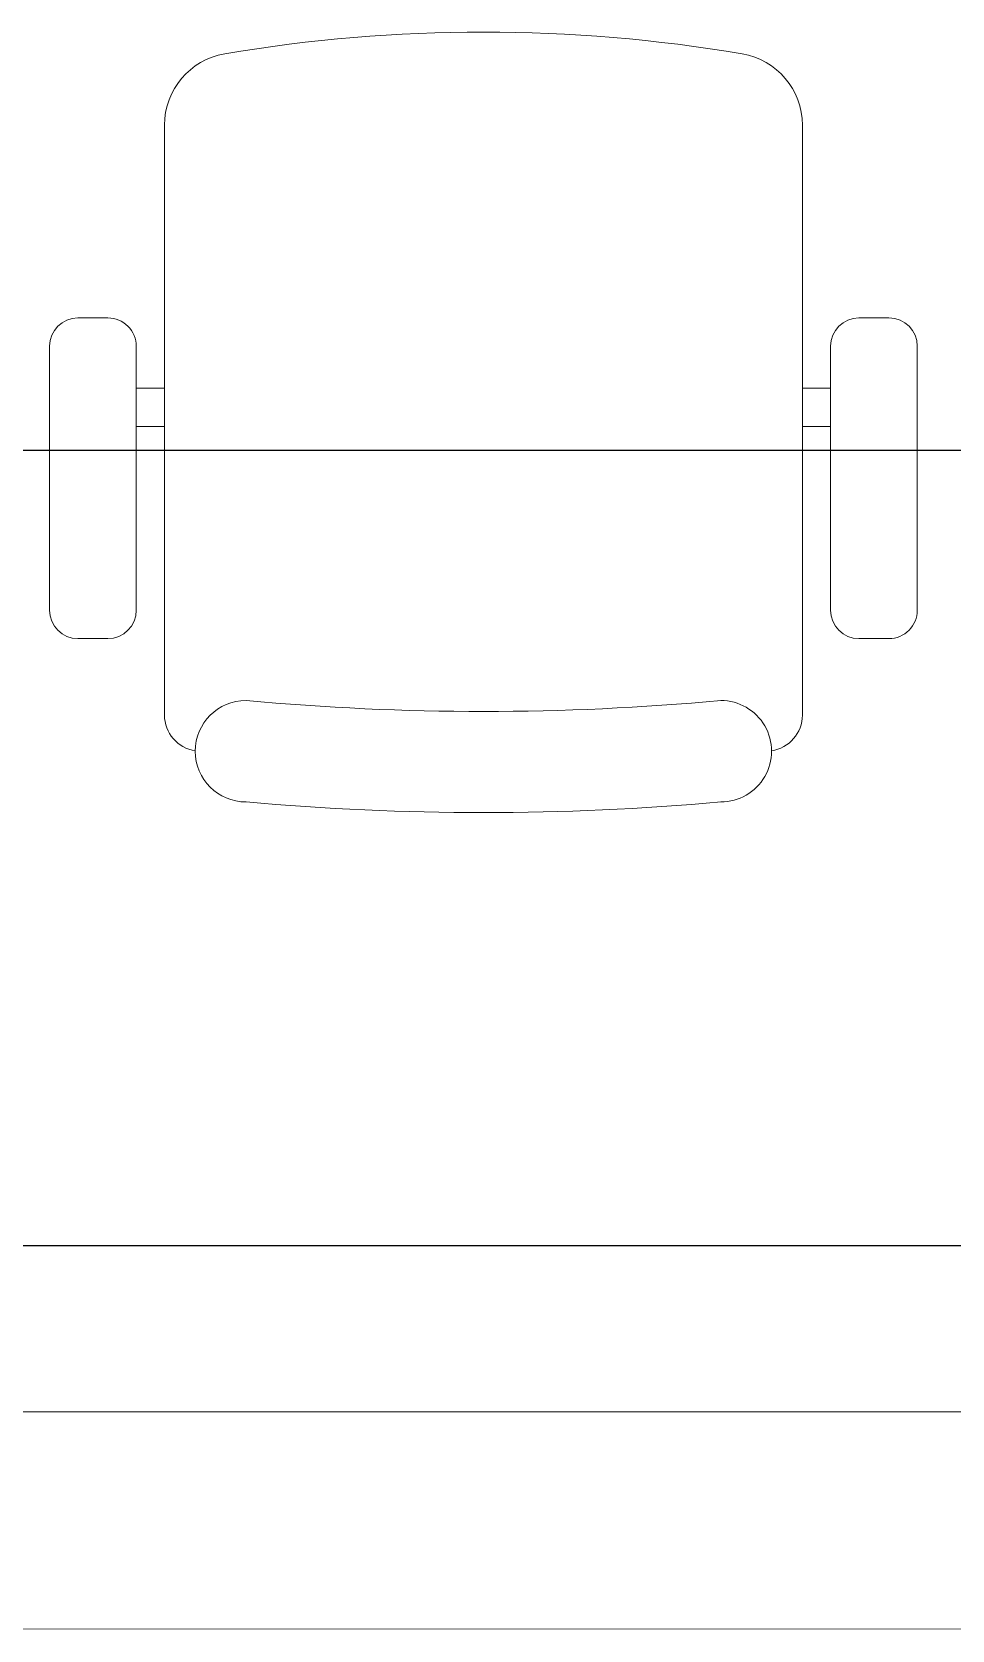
# Model space of a CAD drawing. Header units: metres. Extents: x -18745 to 220762, y -1579758 to -1356048.
# Drawn here: x 108657 to 109293, y -1426704 to -1425598 of the extents above; entities that cross this region are included whole.
import ezdxf

# ---------------------------------------------------------------- set-up
doc = ezdxf.new("R2010")
doc.units = ezdxf.units.M
doc.layers.get('0').update_dxf_attribs({"lineweight": 0})
doc.layers.add('A-100 - Copy$0$axes', color=8, linetype='Continuous')
for name, color, linetype, lineweight in [('A-100 - Copy$0$Medical Equipment and Furniture', 8, 'Continuous', 0), ('A-100 - Copy$0$NEW', 8, 'Continuous', 5), ('A-100 - Copy$0$Walls', 8, 'Continuous', 0)]:
    doc.layers.add(name, color=color, linetype=linetype, lineweight=lineweight)

# ---------------------------------------------------------------- blocks, each defined once
blk = doc.blocks.new('*X66')
for p, q in [((5, 3), (5, 3)), ((5, 3), (5, 3)), ((5, 3), (5, 3)), ((5, 3), (5, 3)), ((5, 3), (5, 3)), ((5, 3), (5, 3)), ((5, 3), (5, 3)), ((5, 3), (5, 3)), ((5, 3), (5, 3)), ((5, 3), (5, 3)), ((5, 3), (5, 3)), ((5, 3), (5, 3)), ((5, 3), (5, 3)), ((5, 3), (5, 3)), ((5, 3), (5, 3)), ((5, 3), (5, 3)), ((5, 3), (5, 3)), ((5, 3), (5, 3)), ((5, 3), (5, 3)), ((5, 3), (5, 3)), ((5, 3), (5, 3)), ((5, 3), (5, 3)), ((5, 3), (5, 3)), ((5, 3), (5, 3)), ((5, 3), (5, 3)), ((5, 3), (5, 3)), ((5, 3), (5, 3)), ((5, 3), (5, 3)), ((5, 3), (5, 3)), ((5, 3), (5, 3)), ((5, 3), (5, 3)), ((5, 3), (5, 3)), ((5, 3), (5, 3)), ((5, 3), (5, 3)), ((5, 3), (5, 3)), ((5, 3), (5, 3)), ((5, 3), (5, 3)), ((5, 3), (5, 3)), ((5, 3), (5, 3)), ((5, 3), (5, 3)), ((5, 3), (5, 3)), ((5, 3), (5, 3)), ((5, 3), (5, 3)), ((5, 3), (5, 3)), ((5, 3), (5, 3)), ((5, 3), (5, 3)), ((5, 3), (5, 3)), ((5, 3), (5, 3)), ((5, 3), (5, 3)), ((5, 3), (5, 3)), ((5, 3), (5, 3)), ((5, 3), (5, 3)), ((5, 3), (5, 3)), ((5, 3), (5, 3)), ((5, 3), (5, 3)), ((5, 3), (5, 3)), ((5, 3), (5, 3)), ((5, 3), (5, 3)), ((5, 3), (5, 3)), ((5, 3), (5, 3)), ((5, 3), (5, 3)), ((5, 3), (5, 3)), ((5, 3), (5, 3)), ((5, 3), (5, 3)), ((5, 3), (5, 3)), ((5, 3), (5, 3)), ((6, 3), (5, 3)), ((5, 3), (5, 3)), ((6, 3), (5, 3)), ((5, 3), (5, 3)), ((6, 3), (5, 3)), ((5, 3), (5, 3)), ((6, 3), (5, 3)), ((5, 3), (5, 3)), ((5, 3), (5, 3)), ((5, 3), (5, 3)), ((5, 3), (5, 3)), ((5, 3), (5, 3)), ((5, 3), (5, 3)), ((5, 3), (5, 3)), ((5, 3), (5, 3)), ((5, 3), (5, 3)), ((5, 3), (5, 3)), ((5, 3), (5, 3)), ((5, 3), (5, 3)), ((5, 3), (5, 3)), ((5, 3), (5, 3)), ((5, 3), (5, 3)), ((5, 3), (5, 3)), ((5, 3), (5, 3)), ((5, 3), (5, 3)), ((5, 3), (5, 3)), ((5, 3), (5, 3)), ((5, 3), (5, 3)), ((5, 3), (5, 3)), ((5, 3), (5, 3)), ((6, 3), (6, 3)), ((6, 3), (6, 3)), ((6, 3), (6, 3)), ((6, 3), (6, 3)), ((6, 3), (6, 3)), ((6, 3), (6, 3)), ((6, 3), (6, 3)), ((6, 3), (6, 3)), ((6, 3), (6, 3)), ((6, 3), (6, 3)), ((6, 3), (6, 3)), ((6, 3), (6, 3)), ((6, 3), (6, 3)), ((6, 3), (6, 3)), ((6, 3), (6, 3)), ((6, 3), (6, 3)), ((6, 3), (6, 3)), ((6, 3), (6, 3)), ((6, 3), (6, 3)), ((6, 3), (6, 3)), ((6, 3), (6, 3)), ((6, 3), (6, 3)), ((6, 3), (6, 3)), ((6, 3), (6, 3)), ((6, 3), (6, 3)), ((6, 3), (6, 3)), ((6, 3), (6, 3)), ((6, 3), (6, 3)), ((6, 3), (6, 3)), ((6, 3), (6, 3)), ((6, 3), (6, 3)), ((6, 3), (6, 3)), ((6, 3), (6, 3)), ((6, 3), (6, 3)), ((6, 3), (6, 3)), ((6, 3), (6, 3)), ((6, 3), (6, 3)), ((6, 3), (6, 3)), ((6, 3), (6, 3)), ((6, 3), (6, 3)), ((6, 3), (6, 3)), ((6, 3), (6, 3)), ((6, 3), (6, 3)), ((6, 3), (6, 3)), ((6, 3), (6, 3)), ((6, 3), (6, 3)), ((6, 3), (6, 3)), ((6, 3), (6, 3)), ((6, 3), (6, 3)), ((6, 3), (6, 3)), ((6, 3), (6, 3)), ((6, 3), (6, 3)), ((6, 3), (6, 3)), ((6, 3), (6, 3)), ((6, 3), (6, 3)), ((6, 3), (6, 3)), ((6, 3), (6, 3)), ((6, 3), (6, 3)), ((6, 3), (6, 3)), ((6, 3), (6, 3)), ((6, 3), (6, 3)), ((6, 3), (6, 3)), ((6, 3), (6, 3)), ((6, 3), (6, 3)), ((6, 3), (6, 3)), ((6, 3), (6, 3)), ((6, 3), (6, 3)), ((6, 3), (6, 3)), ((6, 3), (6, 3)), ((6, 3), (6, 3)), ((6, 3), (6, 3)), ((6, 3), (6, 3)), ((6, 3), (6, 3)), ((6, 3), (6, 3)), ((6, 3), (6, 3)), ((6, 3), (6, 3)), ((6, 3), (6, 3)), ((6, 3), (6, 3)), ((6, 3), (6, 3)), ((6, 3), (6, 3)), ((6, 3), (6, 3)), ((6, 3), (6, 3)), ((6, 3), (6, 3)), ((6, 3), (6, 3)), ((6, 3), (6, 3)), ((6, 3), (6, 3)), ((6, 3), (6, 3)), ((6, 3), (6, 3)), ((6, 3), (6, 3)), ((6, 3), (6, 3)), ((6, 3), (6, 3)), ((6, 3), (6, 3)), ((6, 3), (6, 3)), ((6, 3), (6, 3)), ((6, 3), (6, 3)), ((6, 3), (6, 3)), ((6, 3), (6, 3)), ((6, 3), (6, 3)), ((6, 3), (6, 3)), ((6, 3), (6, 3)), ((6, 3), (6, 3)), ((6, 3), (6, 3)), ((6, 3), (6, 3)), ((6, 3), (6, 3)), ((6, 3), (6, 3)), ((6, 3), (6, 3)), ((6, 3), (6, 3)), ((6, 3), (6, 3)), ((6, 3), (6, 3)), ((6, 3), (6, 3)), ((6, 3), (6, 3)), ((6, 3), (6, 3)), ((6, 3), (6, 3)), ((6, 3), (6, 3)), ((6, 3), (6, 3)), ((6, 3), (6, 3)), ((6, 3), (6, 3)), ((6, 3), (6, 3)), ((6, 3), (6, 3)), ((6, 3), (6, 3)), ((6, 3), (6, 3)), ((6, 3), (6, 3)), ((6, 3), (6, 3)), ((6, 3), (6, 3)), ((6, 3), (6, 3)), ((6, 3), (6, 3)), ((6, 3), (6, 3)), ((6, 3), (6, 3)), ((6, 3), (6, 3)), ((6, 3), (6, 3)), ((6, 3), (6, 3)), ((6, 3), (6, 3)), ((6, 3), (6, 3)), ((6, 3), (6, 3)), ((6, 3), (6, 3)), ((6, 3), (6, 3)), ((6, 3), (6, 3)), ((6, 3), (6, 3)), ((6, 3), (6, 3)), ((6, 3), (6, 3)), ((6, 3), (6, 3)), ((6, 3), (6, 3)), ((6, 3), (6, 3)), ((6, 3), (6, 3)), ((6, 3), (6, 3)), ((6, 3), (6, 3)), ((6, 3), (6, 3)), ((6, 3), (6, 3)), ((6, 3), (6, 3)), ((6, 3), (6, 3)), ((6, 3), (6, 3)), ((6, 3), (6, 3)), ((6, 3), (6, 3)), ((6, 3), (6, 3)), ((6, 3), (6, 3)), ((6, 3), (6, 3)), ((6, 3), (6, 3)), ((6, 3), (6, 3)), ((6, 3), (6, 3)), ((6, 3), (6, 3)), ((6, 3), (6, 3)), ((6, 3), (6, 3)), ((6, 3), (6, 3)), ((6, 3), (6, 3)), ((6, 3), (6, 3)), ((6, 3), (6, 3)), ((6, 3), (6, 3)), ((6, 3), (6, 3)), ((6, 3), (6, 3)), ((6, 3), (6, 3)), ((6, 3), (6, 3)), ((6, 3), (6, 3)), ((6, 3), (6, 3)), ((6, 3), (6, 3)), ((6, 3), (6, 3)), ((6, 3), (6, 3)), ((6, 3), (6, 3)), ((6, 3), (6, 3)), ((6, 3), (6, 3)), ((6, 3), (6, 3)), ((6, 3), (6, 3)), ((6, 3), (6, 3)), ((6, 3), (6, 3)), ((6, 3), (6, 3)), ((6, 3), (6, 3)), ((6, 3), (6, 3)), ((6, 3), (6, 3)), ((6, 3), (6, 3)), ((6, 3), (6, 3)), ((6, 3), (6, 3)), ((6, 3), (6, 3)), ((6, 3), (6, 3)), ((6, 3), (6, 3)), ((6, 3), (6, 3)), ((6, 3), (6, 3)), ((6, 3), (6, 3)), ((6, 3), (6, 3)), ((6, 3), (6, 3)), ((6, 3), (6, 3)), ((6, 3), (6, 3)), ((6, 3), (6, 3)), ((6, 3), (6, 3)), ((6, 3), (6, 3)), ((6, 3), (6, 3)), ((6, 3), (5, 3)), ((6, 3), (5, 3)), ((6, 3), (5, 3)), ((6, 3), (5, 3)), ((6, 3), (5, 3)), ((6, 3), (6, 3)), ((6, 3), (6, 3)), ((6, 3), (6, 3)), ((6, 3), (6, 3)), ((6, 3), (6, 3)), ((6, 3), (6, 3)), ((6, 3), (6, 3)), ((6, 3), (6, 3)), ((6, 3), (6, 3)), ((6, 3), (6, 3)), ((6, 3), (6, 3)), ((6, 3), (6, 3)), ((6, 3), (6, 3)), ((6, 3), (6, 3)), ((6, 3), (6, 3)), ((6, 3), (6, 3)), ((6, 3), (6, 3)), ((6, 3), (6, 3)), ((6, 3), (6, 3)), ((6, 3), (6, 3)), ((6, 3), (6, 3)), ((6, 3), (6, 3)), ((6, 3), (6, 3)), ((6, 3), (6, 3)), ((6, 3), (6, 3)), ((6, 3), (6, 3)), ((6, 3), (6, 3)), ((6, 3), (6, 3)), ((6, 3), (6, 3)), ((6, 3), (6, 3)), ((6, 3), (6, 3)), ((6, 3), (6, 3)), ((6, 3), (6, 3)), ((6, 3), (6, 3)), ((6, 3), (6, 3)), ((6, 3), (6, 3)), ((6, 3), (6, 3)), ((6, 3), (6, 3)), ((6, 3), (6, 3)), ((6, 3), (6, 3)), ((6, 3), (6, 3)), ((6, 3), (6, 3)), ((6, 3), (6, 3)), ((6, 3), (6, 3)), ((6, 3), (6, 3)), ((6, 3), (6, 3)), ((6, 3), (6, 3)), ((6, 3), (6, 3)), ((6, 3), (6, 3)), ((6, 3), (6, 3)), ((6, 3), (6, 3)), ((6, 3), (6, 3)), ((6, 3), (6, 3)), ((6, 3), (6, 3)), ((6, 3), (6, 3)), ((6, 3), (6, 3)), ((6, 3), (6, 3)), ((6, 3), (6, 3)), ((6, 3), (6, 3)), ((6, 3), (6, 3)), ((6, 3), (6, 3)), ((6, 3), (6, 3)), ((6, 3), (6, 3)), ((6, 3), (6, 3)), ((6, 3), (6, 3)), ((6, 3), (6, 3)), ((6, 3), (6, 3)), ((6, 3), (6, 3)), ((6, 3), (6, 3)), ((6, 3), (6, 3)), ((6, 3), (6, 3)), ((6, 3), (6, 3)), ((6, 3), (6, 3)), ((6, 3), (6, 3)), ((6, 3), (6, 3)), ((6, 3), (6, 3)), ((6, 3), (6, 3)), ((6, 3), (6, 3)), ((6, 3), (6, 3)), ((6, 3), (6, 3)), ((6, 3), (6, 3)), ((6, 3), (6, 3)), ((6, 3), (6, 3)), ((6, 3), (6, 3)), ((6, 3), (6, 3)), ((6, 3), (6, 3)), ((6, 3), (6, 3)), ((6, 3), (6, 3)), ((6, 3), (6, 3)), ((6, 3), (6, 3)), ((6, 3), (6, 3)), ((6, 3), (6, 3)), ((6, 3), (6, 3)), ((6, 3), (6, 3)), ((6, 3), (6, 3)), ((6, 3), (6, 3)), ((6, 3), (6, 3)), ((6, 3), (6, 3)), ((6, 3), (6, 3)), ((6, 3), (6, 3)), ((6, 3), (6, 3)), ((6, 3), (6, 3)), ((6, 3), (6, 3)), ((6, 3), (6, 3)), ((6, 3), (6, 3)), ((6, 3), (6, 3)), ((6, 3), (6, 3)), ((6, 3), (6, 3)), ((6, 3), (6, 3)), ((6, 3), (6, 3)), ((6, 3), (6, 3)), ((6, 3), (6, 3)), ((6, 3), (6, 3)), ((6, 3), (6, 3)), ((6, 3), (6, 3)), ((6, 3), (6, 3)), ((6, 3), (6, 3)), ((6, 3), (6, 3)), ((6, 3), (6, 3)), ((6, 3), (6, 3)), ((6, 3), (6, 3)), ((6, 3), (6, 3)), ((6, 3), (6, 3)), ((6, 3), (6, 3)), ((6, 3), (6, 3)), ((6, 3), (6, 3)), ((6, 3), (6, 3)), ((6, 3), (6, 3)), ((6, 3), (6, 3)), ((6, 3), (6, 3)), ((6, 3), (6, 3)), ((6, 3), (6, 3)), ((6, 3), (6, 3)), ((6, 3), (6, 3)), ((6, 3), (6, 3)), ((6, 3), (6, 3)), ((6, 3), (6, 3)), ((6, 3), (6, 3)), ((6, 3), (6, 3)), ((6, 3), (6, 3)), ((6, 3), (6, 3)), ((6, 3), (6, 3)), ((6, 3), (6, 3)), ((6, 3), (6, 3)), ((6, 3), (6, 3)), ((6, 3), (6, 3)), ((6, 3), (6, 3)), ((6, 3), (6, 3)), ((6, 3), (6, 3)), ((6, 3), (6, 3)), ((6, 3), (6, 3)), ((6, 3), (6, 3)), ((6, 3), (6, 3)), ((6, 3), (6, 3)), ((6, 3), (6, 3)), ((6, 3), (6, 3)), ((6, 3), (6, 3)), ((6, 3), (6, 3)), ((6, 3), (6, 3)), ((6, 3), (6, 3)), ((6, 3), (6, 3)), ((6, 3), (6, 3)), ((6, 3), (6, 3)), ((6, 3), (6, 3)), ((6, 3), (6, 3)), ((6, 3), (6, 3)), ((6, 3), (6, 3)), ((6, 3), (6, 3)), ((6, 3), (6, 3)), ((6, 3), (6, 3)), ((6, 3), (6, 3)), ((6, 3), (6, 3)), ((6, 3), (6, 3)), ((6, 3), (6, 3)), ((6, 3), (6, 3)), ((6, 3), (6, 3)), ((6, 3), (6, 3)), ((6, 3), (6, 3)), ((6, 3), (6, 3)), ((6, 3), (6, 3)), ((6, 3), (6, 3)), ((6, 3), (6, 3)), ((6, 3), (6, 3)), ((6, 3), (6, 3)), ((6, 3), (6, 3)), ((6, 3), (6, 3)), ((6, 3), (6, 3)), ((6, 3), (6, 3)), ((6, 3), (6, 3)), ((6, 3), (6, 3)), ((6, 3), (6, 3)), ((6, 3), (6, 3)), ((6, 3), (6, 3)), ((6, 3), (6, 3)), ((6, 3), (6, 3)), ((6, 3), (6, 3)), ((6, 3), (6, 3)), ((6, 3), (6, 3)), ((6, 3), (6, 3)), ((6, 3), (6, 3)), ((6, 3), (6, 3)), ((6, 3), (6, 3)), ((6, 3), (6, 3)), ((6, 3), (6, 3)), ((6, 3), (6, 3)), ((6, 3), (6, 3)), ((6, 3), (6, 3)), ((6, 3), (6, 3)), ((6, 3), (6, 3)), ((6, 3), (6, 3)), ((6, 3), (6, 3)), ((6, 3), (6, 3)), ((6, 3), (6, 3)), ((6, 3), (6, 3)), ((6, 3), (6, 3)), ((6, 3), (6, 3)), ((6, 3), (6, 3)), ((6, 3), (6, 3)), ((6, 3), (6, 3)), ((6, 3), (6, 3)), ((6, 3), (6, 3)), ((6, 3), (6, 3)), ((6, 3), (6, 3)), ((6, 3), (6, 3)), ((6, 3), (6, 3)), ((6, 3), (6, 3)), ((6, 3), (6, 3)), ((6, 3), (6, 3)), ((6, 3), (6, 3)), ((6, 3), (6, 3)), ((6, 3), (6, 3)), ((6, 3), (6, 3)), ((6, 3), (6, 3)), ((6, 3), (6, 3)), ((6, 3), (6, 3)), ((6, 3), (6, 3)), ((6, 3), (6, 3)), ((6, 3), (6, 3)), ((6, 3), (6, 3)), ((6, 3), (6, 3)), ((6, 3), (6, 3)), ((6, 3), (6, 3)), ((6, 3), (6, 3)), ((6, 3), (6, 3)), ((6, 3), (6, 3)), ((6, 3), (6, 3)), ((6, 3), (6, 3)), ((6, 3), (6, 3)), ((6, 3), (6, 3)), ((6, 3), (6, 3)), ((6, 3), (6, 3)), ((6, 3), (6, 3)), ((6, 3), (6, 3)), ((6, 3), (6, 3)), ((6, 3), (6, 3)), ((6, 3), (6, 3)), ((6, 3), (6, 3)), ((6, 3), (6, 3)), ((6, 3), (6, 3)), ((6, 3), (6, 3)), ((6, 3), (6, 3)), ((6, 3), (6, 3)), ((6, 3), (6, 3)), ((6, 3), (6, 3)), ((6, 3), (6, 3)), ((6, 3), (6, 3)), ((6, 3), (6, 3)), ((6, 3), (6, 3)), ((6, 3), (6, 3)), ((6, 3), (6, 3)), ((6, 3), (6, 3)), ((6, 3), (6, 3)), ((6, 3), (6, 3)), ((6, 3), (6, 3)), ((6, 3), (6, 3)), ((6, 3), (6, 3)), ((6, 3), (6, 3)), ((6, 3), (6, 3)), ((6, 3), (6, 3)), ((6, 3), (6, 3)), ((6, 3), (6, 3)), ((6, 3), (6, 3)), ((6, 3), (6, 3)), ((6, 3), (6, 3)), ((6, 3), (6, 3)), ((6, 3), (6, 3)), ((6, 3), (6, 3)), ((6, 3), (6, 3)), ((6, 3), (6, 3)), ((6, 3), (6, 3)), ((6, 3), (6, 3)), ((6, 3), (6, 3)), ((6, 3), (6, 3)), ((6, 3), (6, 3)), ((6, 3), (6, 3)), ((6, 3), (6, 3)), ((6, 3), (6, 3)), ((6, 3), (6, 3)), ((6, 3), (6, 3)), ((6, 3), (6, 3)), ((6, 3), (6, 3)), ((6, 3), (6, 3)), ((6, 3), (6, 3)), ((6, 3), (6, 3)), ((6, 3), (6, 3)), ((6, 3), (6, 3)), ((6, 3), (6, 3)), ((6, 3), (6, 3)), ((6, 3), (6, 3)), ((6, 3), (6, 3)), ((6, 3), (6, 3)), ((6, 3), (6, 3)), ((6, 3), (6, 3)), ((6, 3), (6, 3)), ((6, 3), (6, 3)), ((6, 3), (6, 3)), ((6, 3), (6, 3))]:
    blk.add_line(p, q)
blk = doc.blocks.new('*X67')
for p, q in [((13, 1), (13, 1)), ((13, 1), (13, 1)), ((13, 1), (13, 1)), ((13, 1), (13, 1)), ((13, 1), (13, 1)), ((13, 1), (13, 1)), ((13, 1), (13, 1)), ((13, 1), (13, 1)), ((13, 1), (13, 1)), ((13, 1), (13, 1)), ((13, 1), (13, 1)), ((13, 1), (13, 1)), ((13, 1), (13, 1)), ((13, 1), (13, 1)), ((13, 1), (13, 1)), ((13, 1), (14, 1)), ((13, 1), (14, 1)), ((13, 1), (14, 1)), ((13, 1), (13, 1)), ((13, 1), (13, 1)), ((13, 1), (13, 1)), ((13, 1), (13, 1)), ((13, 1), (13, 1)), ((13, 1), (13, 1)), ((13, 1), (13, 1)), ((13, 1), (13, 1)), ((13, 1), (13, 1)), ((13, 1), (13, 1)), ((13, 1), (13, 1)), ((13, 1), (13, 1)), ((13, 1), (13, 1)), ((13, 1), (13, 1)), ((13, 1), (13, 1)), ((13, 1), (13, 1)), ((13, 1), (13, 1)), ((13, 1), (13, 1)), ((13, 1), (13, 1)), ((13, 1), (13, 1)), ((13, 1), (13, 1)), ((13, 1), (13, 1)), ((13, 1), (13, 1)), ((13, 1), (13, 1)), ((13, 1), (13, 1)), ((13, 1), (13, 1)), ((13, 1), (13, 1)), ((13, 1), (13, 1)), ((13, 1), (13, 1)), ((13, 1), (13, 1)), ((13, 1), (13, 1)), ((13, 1), (13, 1)), ((13, 1), (13, 1)), ((13, 1), (13, 1)), ((13, 1), (13, 1)), ((13, 1), (13, 1)), ((13, 1), (13, 1)), ((13, 1), (13, 1)), ((13, 1), (13, 1)), ((13, 1), (13, 1)), ((13, 1), (13, 1)), ((13, 1), (13, 1)), ((13, 1), (13, 1)), ((13, 1), (13, 1)), ((13, 1), (13, 1)), ((13, 1), (13, 1)), ((13, 1), (13, 1)), ((13, 1), (13, 1)), ((13, 1), (13, 1)), ((13, 1), (13, 1)), ((13, 1), (13, 1)), ((13, 1), (13, 1)), ((13, 1), (13, 1)), ((13, 1), (13, 1)), ((13, 1), (13, 1)), ((13, 1), (13, 1)), ((13, 1), (13, 1)), ((13, 1), (13, 1)), ((13, 1), (13, 1)), ((13, 1), (13, 1)), ((13, 1), (13, 1)), ((13, 1), (13, 1)), ((13, 1), (13, 1)), ((13, 1), (13, 1)), ((13, 1), (13, 1)), ((13, 1), (13, 1)), ((13, 1), (13, 1)), ((13, 1), (13, 1)), ((13, 1), (13, 1)), ((13, 1), (13, 1)), ((13, 1), (13, 1)), ((13, 1), (13, 1)), ((13, 1), (13, 1)), ((13, 1), (13, 1)), ((13, 1), (13, 1)), ((13, 1), (13, 1)), ((13, 1), (13, 1)), ((13, 1), (13, 1)), ((13, 1), (13, 1)), ((13, 1), (13, 1)), ((13, 1), (13, 1)), ((13, 1), (13, 1)), ((13, 1), (13, 1)), ((13, 1), (13, 1)), ((13, 1), (13, 1)), ((13, 1), (13, 1)), ((13, 1), (13, 1)), ((13, 1), (13, 1)), ((13, 1), (13, 1)), ((13, 1), (13, 1)), ((13, 1), (13, 1)), ((13, 1), (13, 1)), ((13, 1), (13, 1)), ((13, 1), (13, 1)), ((13, 1), (13, 1)), ((13, 1), (13, 1)), ((13, 1), (13, 1)), ((13, 1), (13, 1)), ((13, 1), (13, 1)), ((13, 1), (13, 1)), ((13, 1), (13, 1)), ((13, 1), (13, 1)), ((13, 1), (13, 1)), ((13, 1), (13, 1)), ((13, 1), (13, 1)), ((13, 1), (14, 1)), ((13, 0), (13, 0)), ((13, 0), (13, 0)), ((13, 0), (13, 0)), ((13, 0), (13, 0)), ((13, 0), (13, 0)), ((13, 0), (13, 0)), ((13, 0), (13, 0)), ((13, 0), (13, 0)), ((13, 0), (13, 0)), ((13, 0), (13, 0)), ((13, 0), (13, 0)), ((13, 0), (13, 0)), ((13, 0), (13, 0)), ((13, 0), (13, 0)), ((13, 0), (13, 0)), ((13, 0), (13, 0)), ((13, 0), (13, 0)), ((13, 0), (13, 0)), ((13, 0), (13, 0)), ((13, 0), (13, 0)), ((13, 0), (13, 0)), ((13, 0), (13, 0)), ((13, 0), (13, 0)), ((13, 0), (13, 0)), ((13, 0), (13, 0)), ((13, 0), (13, 0)), ((13, 0), (13, 0)), ((13, 0), (13, 0)), ((13, 0), (13, 0)), ((13, 0), (13, 0)), ((13, 0), (13, 0)), ((13, 0), (13, 0)), ((13, 0), (13, 0)), ((13, 0), (13, 0)), ((13, 0), (13, 0)), ((13, 0), (13, 0)), ((13, 0), (13, 0)), ((13, 0), (13, 0)), ((13, 0), (13, 0)), ((13, 0), (13, 0)), ((13, 0), (13, 0)), ((13, 0), (13, 0)), ((13, 0), (13, 0)), ((13, 0), (13, 0)), ((13, 0), (13, 0)), ((13, 0), (13, 0)), ((13, 0), (13, 0)), ((13, 0), (13, 0)), ((13, 0), (14, 0)), ((13, 0), (14, 0)), ((13, 0), (13, 0)), ((13, 0), (14, 0)), ((14, 1), (14, 1)), ((14, 1), (14, 1)), ((14, 1), (14, 1)), ((14, 1), (14, 1)), ((14, 1), (14, 1)), ((14, 1), (14, 1)), ((14, 1), (14, 1)), ((14, 1), (14, 1)), ((14, 1), (14, 1)), ((14, 1), (14, 1)), ((14, 1), (14, 1)), ((14, 1), (14, 1)), ((14, 1), (14, 1)), ((14, 1), (14, 1)), ((14, 1), (14, 1)), ((14, 1), (14, 1)), ((14, 1), (14, 1)), ((14, 1), (14, 1)), ((14, 1), (14, 1)), ((14, 1), (14, 1)), ((14, 1), (14, 1)), ((14, 1), (14, 1)), ((14, 1), (14, 1)), ((14, 1), (14, 1)), ((14, 1), (14, 1)), ((14, 1), (14, 1)), ((14, 1), (14, 1)), ((14, 1), (14, 1)), ((14, 1), (14, 1)), ((14, 1), (14, 1)), ((14, 1), (14, 1)), ((14, 1), (14, 1)), ((14, 1), (14, 1)), ((14, 1), (14, 1)), ((14, 1), (14, 1)), ((14, 1), (14, 1)), ((14, 1), (14, 1)), ((14, 1), (14, 1)), ((14, 1), (14, 1)), ((14, 1), (14, 1)), ((14, 1), (14, 1)), ((14, 1), (14, 1)), ((14, 1), (14, 1)), ((14, 1), (14, 1)), ((14, 1), (14, 1)), ((14, 1), (14, 1)), ((14, 1), (14, 1)), ((14, 1), (14, 1)), ((14, 1), (14, 1)), ((14, 1), (14, 1)), ((14, 1), (14, 1)), ((14, 1), (14, 1)), ((14, 1), (14, 1)), ((14, 1), (14, 1)), ((14, 1), (14, 1)), ((14, 1), (14, 1)), ((14, 1), (14, 1)), ((14, 1), (14, 1)), ((14, 1), (14, 1)), ((14, 1), (14, 1)), ((14, 1), (14, 1)), ((14, 1), (14, 1)), ((14, 1), (14, 1)), ((14, 1), (14, 1)), ((14, 1), (14, 1)), ((14, 1), (14, 1)), ((14, 1), (14, 1)), ((14, 1), (14, 1)), ((14, 1), (14, 1)), ((14, 1), (14, 1)), ((14, 1), (14, 1)), ((14, 1), (14, 1)), ((14, 1), (14, 1)), ((14, 1), (14, 1)), ((14, 1), (14, 1)), ((14, 1), (14, 1)), ((14, 1), (14, 1)), ((14, 1), (14, 1)), ((14, 1), (14, 1)), ((14, 1), (14, 1)), ((14, 1), (14, 1)), ((14, 1), (14, 1)), ((14, 1), (14, 1)), ((14, 1), (14, 1)), ((14, 1), (14, 1)), ((14, 1), (14, 1)), ((14, 1), (14, 1)), ((14, 1), (14, 1)), ((14, 1), (14, 1)), ((14, 1), (14, 1)), ((14, 1), (14, 1)), ((14, 1), (14, 1)), ((14, 1), (14, 1)), ((14, 1), (14, 1)), ((14, 0), (14, 0)), ((14, 0), (14, 0)), ((14, 0), (14, 0)), ((14, 0), (14, 0)), ((14, 0), (14, 0)), ((14, 0), (14, 0)), ((14, 0), (14, 0)), ((14, 0), (14, 0)), ((14, 0), (14, 0)), ((14, 0), (14, 0)), ((14, 0), (14, 0)), ((14, 0), (14, 0)), ((14, 0), (14, 0)), ((14, 0), (14, 0)), ((14, 0), (14, 0)), ((14, 0), (14, 0)), ((14, 0), (14, 0)), ((14, 0), (14, 0)), ((14, 0), (14, 0)), ((14, 0), (14, 0)), ((14, 0), (14, 0)), ((14, 0), (14, 0)), ((14, 0), (14, 0)), ((14, 0), (14, 0)), ((14, 0), (14, 0)), ((14, 0), (14, 0)), ((14, 0), (14, 0)), ((14, 0), (14, 0)), ((14, 0), (14, 0)), ((14, 0), (14, 0)), ((14, 0), (14, 0)), ((14, 0), (14, 0)), ((14, 0), (14, 0)), ((14, 0), (14, 0)), ((14, 0), (14, 0)), ((14, 0), (14, 0)), ((14, 0), (14, 0)), ((14, 0), (14, 0)), ((14, 0), (14, 0)), ((14, 0), (14, 0)), ((14, 0), (14, 0)), ((14, 0), (14, 0)), ((14, 0), (14, 0)), ((14, 0), (14, 0)), ((14, 0), (14, 0)), ((14, 0), (14, 0)), ((14, 0), (14, 0)), ((14, 0), (14, 0)), ((13, 0), (13, 0)), ((13, 0), (14, 0)), ((13, 0), (13, 0)), ((13, 0), (14, 0)), ((13, 0), (13, 0)), ((13, 0), (14, 0)), ((13, 0), (13, 0)), ((13, 0), (13, 0)), ((13, 0), (13, 0)), ((13, 0), (13, 0)), ((13, 0), (14, 0)), ((13, 0), (13, 0)), ((13, 0), (14, 0)), ((13, 0), (13, 0)), ((13, 0), (14, 0)), ((13, 0), (13, 0)), ((13, 0), (14, 0)), ((13, 0), (13, 0)), ((13, 0), (14, 0)), ((13, 0), (13, 0)), ((13, 0), (14, 0)), ((13, 0), (13, 0)), ((13, 0), (14, 0)), ((13, 0), (13, 0)), ((13, 0), (13, 0)), ((13, 0), (13, 0)), ((13, 0), (14, 0)), ((13, 0), (13, 0)), ((13, 0), (14, 0)), ((13, 0), (13, 0)), ((13, 0), (14, 0)), ((13, 0), (13, 0)), ((13, 0), (14, 0)), ((13, 0), (13, 0)), ((13, 0), (13, 0)), ((13, 0), (13, 0)), ((13, 0), (13, 0)), ((13, 0), (13, 0)), ((13, 0), (13, 0)), ((13, 0), (13, 0)), ((13, 0), (13, 0)), ((13, 0), (13, 0)), ((13, 0), (13, 0)), ((13, 0), (13, 0)), ((13, 0), (13, 0)), ((13, 0), (13, 0)), ((13, 0), (13, 0)), ((13, 0), (13, 0)), ((13, 0), (13, 0)), ((13, 0), (13, 0)), ((13, 0), (13, 0)), ((13, 0), (13, 0)), ((13, 0), (13, 0)), ((13, 0), (13, 0)), ((13, 0), (13, 0)), ((13, 0), (13, 0)), ((13, 0), (13, 0)), ((13, 0), (13, 0)), ((13, 0), (13, 0)), ((13, 0), (13, 0)), ((13, 0), (13, 0)), ((13, 0), (13, 0)), ((13, 0), (13, 0)), ((13, 0), (13, 0)), ((13, -1), (13, -1)), ((13, -1), (13, -1)), ((13, -1), (13, -1)), ((13, -1), (13, -1)), ((13, -1), (13, -1)), ((13, -1), (14, -1)), ((13, -1), (13, -1)), ((14, 0), (14, 0)), ((14, 0), (14, 0)), ((14, 0), (14, 0)), ((14, 0), (14, 0)), ((14, 0), (14, 0)), ((14, 0), (14, 0)), ((14, 0), (14, 0)), ((14, 0), (14, 0)), ((14, 0), (14, 0)), ((14, 0), (14, 0)), ((14, 0), (14, 0)), ((14, 0), (14, 0)), ((14, 0), (14, 0)), ((14, 0), (14, 0)), ((14, 0), (14, 0)), ((13, 0), (14, 0)), ((14, 0), (14, 0)), ((14, 0), (14, 0)), ((14, 0), (14, 0)), ((14, 0), (14, 0)), ((14, 0), (14, 0)), ((14, 0), (14, 0)), ((14, 0), (14, 0)), ((14, 0), (14, 0)), ((14, 0), (14, 0)), ((14, 0), (14, 0)), ((14, 0), (14, 0)), ((14, 0), (14, 0)), ((14, 0), (14, 0)), ((14, 0), (14, 0)), ((14, 0), (14, 0)), ((14, 0), (14, 0)), ((14, 0), (14, 0)), ((14, 0), (14, 0)), ((14, 0), (14, 0)), ((14, 0), (14, 0)), ((14, 0), (14, 0)), ((14, 0), (14, 0)), ((14, 0), (14, 0)), ((14, 0), (14, 0)), ((14, 0), (14, 0)), ((14, 0), (14, 0)), ((14, 0), (14, 0)), ((14, 0), (14, 0)), ((14, 0), (14, 0)), ((14, 0), (14, 0)), ((14, 0), (14, 0)), ((14, 0), (14, 0)), ((14, 0), (14, 0)), ((14, 0), (14, 0)), ((14, -1), (14, -1)), ((14, -1), (14, -1)), ((14, -1), (14, -1)), ((14, -1), (14, -1)), ((14, -1), (14, -1))]:
    blk.add_line(p, q)
blk = doc.blocks.new('A-100 - Copy$0$GF21018-P')
for p, q in [((-0.2207, 0.4756), (-0.2207, 0.0675)), ((0.2205, 0.4756), (0.2205, 0.0675)), ((-0.2806, 0.3422), (-0.2598, 0.3422)), ((0.2596, 0.3422), (0.2804, 0.3422)), ((-0.3002, 0.3226), (-0.3002, 0.14)), ((-0.2402, 0.3226), (-0.2402, 0.14)), ((0.24, 0.3226), (0.24, 0.14)), ((0.3, 0.3226), (0.3, 0.14)), ((-0.2402, 0.2937), (-0.2207, 0.2937)), ((0.2205, 0.2937), (0.24, 0.2937)), ((-0.2402, 0.2671), (-0.2207, 0.2671)), ((0.2205, 0.2671), (0.24, 0.2671)), ((-0.2806, 0.1204), (-0.2598, 0.1204)), ((0.2596, 0.1204), (0.2804, 0.1204))]:
    blk.add_line(p, q)
for points in [[(0.24, 0.2937), (0.24, 0.2937), (0.24, 0.2937), (0.24, 0.2937), (0.24, 0.2937), (0.24, 0.2937), (0.24, 0.2937), (0.24, 0.2937), (0.24, 0.2937), (0.24, 0.2937), (0.24, 0.2937), (0.24, 0.2937), (0.24, 0.2937), (0.24, 0.2937), (0.24, 0.2937), (0.24, 0.2937), (0.24, 0.2937), (0.24, 0.2937), (0.24, 0.2937), (0.24, 0.2937), (0.24, 0.2937), (0.24, 0.2937), (0.24, 0.2937), (0.24, 0.2937), (0.24, 0.2937), (0.24, 0.2937), (0.24, 0.2937), (0.24, 0.2937), (0.24, 0.2937), (0.24, 0.2937), (0.24, 0.2937), (0.24, 0.2937), (0.24, 0.2937), (0.24, 0.2937), (0.24, 0.2937), (0.24, 0.2937), (0.24, 0.2937), (0.24, 0.2937), (0.24, 0.2937), (0.24, 0.2937), (0.24, 0.2937), (0.24, 0.2937), (0.24, 0.2937), (0.24, 0.2937), (0.24, 0.2937), (0.24, 0.2937), (0.24, 0.2937), (0.24, 0.2937), (0.24, 0.2937), (0.24, 0.2937), (0.24, 0.2937), (0.24, 0.2937), (0.24, 0.2937), (0.24, 0.2937), (0.24, 0.2937), (0.24, 0.2937), (0.24, 0.2937), (0.24, 0.2937), (0.24, 0.2937), (0.24, 0.2937), (0.24, 0.2937), (0.24, 0.2937), (0.24, 0.2937), (0.24, 0.2937), (0.24, 0.2937), (0.24, 0.2937), (0.24, 0.2937), (0.24, 0.2937), (0.24, 0.2937), (0.24, 0.2937), (0.24, 0.2937), (0.24, 0.2937), (0.24, 0.2937), (0.24, 0.2937), (0.24, 0.2937), (0.24, 0.2937), (0.24, 0.2937), (0.24, 0.2937), (0.24, 0.2937), (0.24, 0.2937), (0.24, 0.2937), (0.24, 0.2937), (0.24, 0.2937), (0.24, 0.2937), (0.24, 0.2937), (0.24, 0.2937), (0.24, 0.2937), (0.24, 0.2937), (0.24, 0.2937), (0.24, 0.2937), (0.24, 0.2937), (0.24, 0.2937), (0.24, 0.2937), (0.24, 0.2937), (0.24, 0.2937), (0.24, 0.2937), (0.24, 0.2937), (0.24, 0.2937), (0.24, 0.2937), (0.24, 0.2937), (0.24, 0.2937), (0.24, 0.2937), (0.24, 0.2937), (0.24, 0.2937), (0.24, 0.2937), (0.24, 0.2937), (0.24, 0.2937), (0.24, 0.2937), (0.24, 0.2937), (0.24, 0.2937), (0.24, 0.2937), (0.24, 0.2937), (0.24, 0.2937), (0.24, 0.2937), (0.24, 0.2937), (0.24, 0.2937), (0.24, 0.2937), (0.24, 0.2937), (0.24, 0.2937), (0.24, 0.2937), (0.24, 0.2937), (0.24, 0.2937), (0.24, 0.2937), (0.24, 0.2937), (0.24, 0.2937), (0.24, 0.2937), (0.24, 0.2937), (0.24, 0.2937), (0.24, 0.2937), (0.24, 0.2937), (0.24, 0.2937), (0.24, 0.2937), (0.24, 0.2937), (0.24, 0.2937), (0.24, 0.2937), (0.24, 0.2937), (0.24, 0.2937), (0.24, 0.2937), (0.24, 0.2937), (0.24, 0.2937), (0.24, 0.2937), (0.24, 0.2937), (0.24, 0.2937), (0.24, 0.2937), (0.24, 0.2937), (0.24, 0.2937), (0.24, 0.2937), (0.24, 0.2937), (0.24, 0.2937), (0.24, 0.2937), (0.24, 0.2937), (0.24, 0.2937), (0.24, 0.2937), (0.24, 0.2937), (0.24, 0.2937), (0.24, 0.2937), (0.24, 0.2937), (0.24, 0.2937), (0.24, 0.2937), (0.24, 0.2937), (0.24, 0.2937), (0.24, 0.2937), (0.24, 0.2937), (0.24, 0.2937), (0.24, 0.2937), (0.24, 0.2937), (0.24, 0.2937), (0.24, 0.2937), (0.24, 0.2937), (0.24, 0.2937), (0.24, 0.2937), (0.24, 0.2937), (0.24, 0.2937), (0.24, 0.2937), (0.24, 0.2937), (0.24, 0.2937), (0.24, 0.2937), (0.24, 0.2937), (0.24, 0.2937), (0.24, 0.2937), (0.24, 0.2937), (0.24, 0.2937), (0.24, 0.2937), (0.24, 0.2937), (0.24, 0.2937), (0.24, 0.2937), (0.24, 0.2937), (0.24, 0.2937), (0.24, 0.2937), (0.24, 0.2937), (0.24, 0.2937), (0.24, 0.2937), (0.24, 0.2937), (0.24, 0.2937), (0.24, 0.2937), (0.24, 0.2937), (0.24, 0.2937), (0.24, 0.2937), (0.24, 0.2937), (0.24, 0.2937), (0.24, 0.2937), (0.24, 0.2937), (0.24, 0.2937), (0.24, 0.2937), (0.24, 0.2937), (0.24, 0.2937), (0.24, 0.2937), (0.24, 0.2937), (0.24, 0.2937), (0.24, 0.2937), (0.24, 0.2937), (0.24, 0.2937), (0.24, 0.2937), (0.24, 0.2937), (0.24, 0.2937), (0.24, 0.2937), (0.24, 0.2937), (0.24, 0.2937), (0.24, 0.2937), (0.24, 0.2937), (0.24, 0.2937), (0.24, 0.2937), (0.24, 0.2937), (0.24, 0.2937), (0.24, 0.2937), (0.24, 0.2937), (0.24, 0.2937), (0.24, 0.2937), (0.24, 0.2937), (0.24, 0.2937), (0.24, 0.2937), (0.24, 0.2937), (0.24, 0.2937), (0.24, 0.2937), (0.24, 0.2937), (0.24, 0.2937), (0.24, 0.2937), (0.24, 0.2937), (0.24, 0.2937), (0.24, 0.2937), (0.24, 0.2937), (0.24, 0.2937), (0.24, 0.2937), (0.24, 0.2937), (0.24, 0.2937), (0.24, 0.2937), (0.24, 0.2937), (0.24, 0.2937), (0.24, 0.2937), (0.24, 0.2937), (0.24, 0.2937), (0.24, 0.2937), (0.24, 0.2937), (0.24, 0.2937), (0.24, 0.2937), (0.24, 0.2937), (0.24, 0.2937), (0.24, 0.2937), (0.24, 0.2937), (0.24, 0.2937), (0.24, 0.2937), (0.24, 0.2937), (0.24, 0.2937), (0.24, 0.2937), (0.24, 0.2937), (0.24, 0.2937), (0.24, 0.2937), (0.24, 0.2937), (0.24, 0.2937), (0.24, 0.2937), (0.24, 0.2937), (0.24, 0.2937), (0.24, 0.2937), (0.24, 0.2937), (0.24, 0.2937), (0.24, 0.2937), (0.24, 0.2937)], [(0.24, 0.2937), (0.24, 0.2937), (0.24, 0.2937), (0.24, 0.2937), (0.24, 0.2937), (0.24, 0.2937), (0.24, 0.2937), (0.24, 0.2937), (0.24, 0.2937), (0.24, 0.2937), (0.24, 0.2937), (0.24, 0.2937), (0.24, 0.2937), (0.24, 0.2937), (0.24, 0.2937), (0.24, 0.2937), (0.24, 0.2937), (0.24, 0.2937), (0.24, 0.2937), (0.24, 0.2937), (0.24, 0.2937), (0.24, 0.2937), (0.24, 0.2937), (0.24, 0.2937), (0.24, 0.2937), (0.24, 0.2937), (0.24, 0.2937), (0.24, 0.2937), (0.24, 0.2937), (0.24, 0.2937), (0.24, 0.2937), (0.24, 0.2937), (0.24, 0.2937), (0.24, 0.2937), (0.24, 0.2937), (0.24, 0.2937), (0.24, 0.2937), (0.24, 0.2937), (0.24, 0.2937), (0.24, 0.2937), (0.24, 0.2937), (0.24, 0.2937), (0.24, 0.2937), (0.24, 0.2937), (0.24, 0.2937), (0.24, 0.2937), (0.24, 0.2937), (0.24, 0.2937), (0.24, 0.2937), (0.24, 0.2937), (0.24, 0.2937), (0.24, 0.2937), (0.24, 0.2937), (0.24, 0.2937), (0.24, 0.2937), (0.24, 0.2937), (0.24, 0.2937), (0.24, 0.2937), (0.24, 0.2937), (0.24, 0.2937), (0.24, 0.2937), (0.24, 0.2937), (0.24, 0.2937), (0.24, 0.2937), (0.24, 0.2937), (0.24, 0.2937), (0.24, 0.2937), (0.24, 0.2937), (0.24, 0.2937), (0.24, 0.2937), (0.24, 0.2937), (0.24, 0.2937), (0.24, 0.2937), (0.24, 0.2937), (0.24, 0.2937), (0.24, 0.2937), (0.24, 0.2937), (0.24, 0.2937), (0.24, 0.2937), (0.24, 0.2937), (0.24, 0.2937), (0.24, 0.2937), (0.24, 0.2937), (0.24, 0.2937), (0.24, 0.2937), (0.24, 0.2937), (0.24, 0.2937), (0.24, 0.2937), (0.24, 0.2937), (0.24, 0.2937), (0.24, 0.2937), (0.24, 0.2937), (0.24, 0.2937), (0.24, 0.2937), (0.24, 0.2937), (0.24, 0.2937), (0.24, 0.2937), (0.24, 0.2937), (0.24, 0.2937), (0.24, 0.2937), (0.24, 0.2937), (0.24, 0.2937), (0.24, 0.2937), (0.24, 0.2937), (0.24, 0.2937), (0.24, 0.2937), (0.24, 0.2937), (0.24, 0.2937), (0.24, 0.2937), (0.24, 0.2937), (0.24, 0.2937), (0.24, 0.2937), (0.24, 0.2937), (0.24, 0.2937), (0.24, 0.2937), (0.24, 0.2937), (0.24, 0.2937), (0.24, 0.2937), (0.24, 0.2937), (0.24, 0.2937), (0.24, 0.2937), (0.24, 0.2937), (0.24, 0.2937), (0.24, 0.2937), (0.24, 0.2937), (0.24, 0.2937), (0.24, 0.2937), (0.24, 0.2937), (0.24, 0.2937), (0.24, 0.2937), (0.24, 0.2937), (0.24, 0.2937), (0.24, 0.2937), (0.24, 0.2937), (0.24, 0.2937), (0.24, 0.2937), (0.24, 0.2937), (0.24, 0.2937), (0.24, 0.2937), (0.24, 0.2937), (0.24, 0.2937), (0.24, 0.2937), (0.24, 0.2937), (0.24, 0.2937), (0.24, 0.2937), (0.24, 0.2937), (0.24, 0.2937), (0.24, 0.2937), (0.24, 0.2937), (0.24, 0.2937), (0.24, 0.2937), (0.24, 0.2937), (0.24, 0.2937), (0.24, 0.2937), (0.24, 0.2937), (0.24, 0.2937), (0.24, 0.2937), (0.24, 0.2937), (0.24, 0.2937), (0.24, 0.2937), (0.24, 0.2937), (0.24, 0.2937), (0.24, 0.2937), (0.24, 0.2937), (0.24, 0.2937), (0.24, 0.2937), (0.24, 0.2937), (0.24, 0.2937), (0.24, 0.2937), (0.24, 0.2937), (0.24, 0.2937), (0.24, 0.2937), (0.24, 0.2937), (0.24, 0.2937), (0.24, 0.2937), (0.24, 0.2937), (0.24, 0.2937), (0.24, 0.2937), (0.24, 0.2937), (0.24, 0.2937), (0.24, 0.2937), (0.24, 0.2937), (0.24, 0.2937), (0.24, 0.2937), (0.24, 0.2937), (0.24, 0.2937), (0.24, 0.2937), (0.24, 0.2937), (0.24, 0.2937), (0.24, 0.2937), (0.24, 0.2937), (0.24, 0.2937), (0.24, 0.2937), (0.24, 0.2937), (0.24, 0.2937), (0.24, 0.2937), (0.24, 0.2937), (0.24, 0.2937), (0.24, 0.2937), (0.24, 0.2937), (0.24, 0.2937), (0.24, 0.2937), (0.24, 0.2937), (0.24, 0.2937), (0.24, 0.2937), (0.24, 0.2937), (0.24, 0.2937), (0.24, 0.2937), (0.24, 0.2937), (0.24, 0.2937), (0.24, 0.2937), (0.24, 0.2937), (0.24, 0.2937), (0.24, 0.2937), (0.24, 0.2937), (0.24, 0.2937), (0.24, 0.2937), (0.24, 0.2937), (0.24, 0.2937)], [(0.24, 0.2937), (0.24, 0.2937), (0.24, 0.2937), (0.24, 0.2937), (0.24, 0.2937), (0.24, 0.2937), (0.24, 0.2937), (0.24, 0.2937), (0.24, 0.2937), (0.24, 0.2937), (0.24, 0.2937), (0.24, 0.2937), (0.24, 0.2937), (0.24, 0.2937), (0.24, 0.2937), (0.24, 0.2937), (0.24, 0.2937), (0.24, 0.2937), (0.24, 0.2937), (0.24, 0.2937), (0.24, 0.2937), (0.24, 0.2937), (0.24, 0.2937), (0.24, 0.2937), (0.24, 0.2937), (0.24, 0.2937), (0.24, 0.2937), (0.24, 0.2937), (0.24, 0.2937), (0.24, 0.2937), (0.24, 0.2937), (0.24, 0.2937), (0.24, 0.2937), (0.24, 0.2937), (0.24, 0.2937), (0.24, 0.2937), (0.24, 0.2937), (0.24, 0.2937), (0.24, 0.2937), (0.24, 0.2937), (0.24, 0.2937), (0.24, 0.2937), (0.24, 0.2937), (0.24, 0.2937), (0.24, 0.2937), (0.24, 0.2937), (0.24, 0.2937), (0.24, 0.2937), (0.24, 0.2937), (0.24, 0.2937), (0.24, 0.2937), (0.24, 0.2937), (0.24, 0.2937), (0.24, 0.2937), (0.24, 0.2937), (0.24, 0.2937), (0.24, 0.2937), (0.24, 0.2937), (0.24, 0.2937), (0.24, 0.2937), (0.24, 0.2937), (0.24, 0.2937), (0.24, 0.2937), (0.24, 0.2937), (0.24, 0.2937), (0.24, 0.2937), (0.24, 0.2937), (0.24, 0.2937), (0.24, 0.2937), (0.24, 0.2937), (0.24, 0.2937), (0.24, 0.2937), (0.24, 0.2937), (0.24, 0.2937), (0.24, 0.2937), (0.24, 0.2937), (0.24, 0.2937), (0.24, 0.2937), (0.24, 0.2937), (0.24, 0.2937), (0.24, 0.2937), (0.24, 0.2937), (0.24, 0.2937), (0.24, 0.2937), (0.24, 0.2937), (0.24, 0.2937), (0.24, 0.2937), (0.24, 0.2937), (0.24, 0.2937), (0.24, 0.2937), (0.24, 0.2937), (0.24, 0.2937), (0.24, 0.2937), (0.24, 0.2937), (0.24, 0.2937), (0.24, 0.2937), (0.24, 0.2937), (0.24, 0.2937), (0.24, 0.2937), (0.24, 0.2937), (0.24, 0.2937), (0.24, 0.2937), (0.24, 0.2937), (0.24, 0.2937), (0.24, 0.2937), (0.24, 0.2937), (0.24, 0.2937), (0.24, 0.2937), (0.24, 0.2937), (0.24, 0.2937), (0.24, 0.2937), (0.24, 0.2937), (0.24, 0.2937), (0.24, 0.2937), (0.24, 0.2937), (0.24, 0.2937), (0.24, 0.2937), (0.24, 0.2937), (0.24, 0.2937), (0.24, 0.2937), (0.24, 0.2937), (0.24, 0.2937), (0.24, 0.2937), (0.24, 0.2937), (0.24, 0.2937), (0.24, 0.2937), (0.24, 0.2937), (0.24, 0.2937), (0.24, 0.2937), (0.24, 0.2937), (0.24, 0.2937), (0.24, 0.2937), (0.24, 0.2937), (0.24, 0.2937), (0.24, 0.2937), (0.24, 0.2937), (0.24, 0.2937), (0.24, 0.2937), (0.24, 0.2937), (0.24, 0.2937), (0.24, 0.2937), (0.24, 0.2937), (0.24, 0.2937), (0.24, 0.2937), (0.24, 0.2937), (0.24, 0.2937), (0.24, 0.2937), (0.24, 0.2937), (0.24, 0.2937), (0.24, 0.2937), (0.24, 0.2937), (0.24, 0.2937), (0.24, 0.2937), (0.24, 0.2937), (0.24, 0.2937), (0.24, 0.2937), (0.24, 0.2937), (0.24, 0.2937), (0.24, 0.2937), (0.24, 0.2937), (0.24, 0.2937), (0.24, 0.2937), (0.24, 0.2937), (0.24, 0.2937), (0.24, 0.2937), (0.24, 0.2937), (0.24, 0.2937), (0.24, 0.2937), (0.24, 0.2937), (0.24, 0.2937), (0.24, 0.2937), (0.24, 0.2937), (0.24, 0.2937), (0.24, 0.2937), (0.24, 0.2937), (0.24, 0.2937), (0.24, 0.2937), (0.24, 0.2937), (0.24, 0.2937), (0.24, 0.2937), (0.24, 0.2937), (0.24, 0.2937), (0.24, 0.2937), (0.24, 0.2937), (0.24, 0.2937), (0.24, 0.2937), (0.24, 0.2937), (0.24, 0.2937), (0.24, 0.2937), (0.24, 0.2937), (0.24, 0.2937), (0.24, 0.2937), (0.24, 0.2937), (0.24, 0.2937), (0.24, 0.2937), (0.24, 0.2937), (0.24, 0.2937), (0.24, 0.2937), (0.24, 0.2937), (0.24, 0.2937), (0.24, 0.2937), (0.24, 0.2937), (0.24, 0.2937), (0.24, 0.2937), (0.24, 0.2937), (0.24, 0.2937), (0.24, 0.2937), (0.24, 0.2937), (0.24, 0.2937), (0.24, 0.2937), (0.24, 0.2937), (0.24, 0.2937), (0.24, 0.2937), (0.24, 0.2937)]]:
    blk.add_lwpolyline(points, close=True)
for centre, radius, start, end in [((-0.0001, -0.5295), 1.0695, 80.3671, 99.6329), ((-0.1707, 0.4756), 0.05, 99.6329, 180), ((0.1705, 0.4756), 0.05, 0, 80.3671), ((-0.2806, 0.3226), 0.0196, 90, 180), ((-0.2598, 0.3226), 0.0196, 360, 90), ((0.2596, 0.3226), 0.0196, 90, 180), ((0.2804, 0.3226), 0.0196, 0, 90), ((-0.2806, 0.14), 0.0196, 180, 270), ((-0.2598, 0.14), 0.0196, 270, 360), ((0.2596, 0.14), 0.0196, 180, 270), ((0.2804, 0.14), 0.0196, 270, 0), ((-0.1643, 0.0425), 0.0351, 90, 270), ((0, 1.8467), 1.7767, 264.6946, 275.3053), ((0.1641, 0.0425), 0.0351, 270, 90), ((-0.1957, 0.0675), 0.025, 180, 261.4721), ((0.1955, 0.0675), 0.025, 278.5279, 360), ((0, 1.8314), 1.8314, 264.8532, 275.147)]:
    blk.add_arc(centre, radius, start, end)
at = {"layer": 'A-100 - Copy$0$NEW'}
for points in [[(0.24, 0.2937), (0.24, 0.2937), (0.24, 0.2937), (0.24, 0.2937), (0.24, 0.2937), (0.24, 0.2937), (0.24, 0.2937), (0.24, 0.2937)], [(0.24, 0.2937), (0.24, 0.2937), (0.24, 0.2937), (0.24, 0.2937), (0.24, 0.2937), (0.24, 0.2937), (0.24, 0.2937)], [(0.24, 0.2937), (0.24, 0.2937), (0.24, 0.2937), (0.24, 0.2937), (0.24, 0.2937), (0.24, 0.2937), (0.24, 0.2937), (0.24, 0.2937), (0.24, 0.2937)], [(0.24, 0.2937), (0.24, 0.2937), (0.24, 0.2937), (0.24, 0.2937), (0.24, 0.2937), (0.24, 0.2937), (0.24, 0.2937), (0.24, 0.2937), (0.24, 0.2937), (0.24, 0.2937)], [(0.24, 0.2937), (0.24, 0.2937), (0.24, 0.2937), (0.24, 0.2937), (0.24, 0.2937), (0.24, 0.2937), (0.24, 0.2937), (0.24, 0.2937), (0.24, 0.2937), (0.24, 0.2937), (0.24, 0.2937), (0.24, 0.2937), (0.24, 0.2937), (0.24, 0.2937), (0.24, 0.2937)], [(0.24, 0.2937), (0.24, 0.2937), (0.24, 0.2937), (0.24, 0.2937), (0.24, 0.2937), (0.24, 0.2937), (0.24, 0.2937), (0.24, 0.2937), (0.24, 0.2937), (0.24, 0.2937)], [(0.24, 0.2937), (0.24, 0.2937), (0.24, 0.2937), (0.24, 0.2937), (0.24, 0.2937), (0.24, 0.2937), (0.24, 0.2937), (0.24, 0.2937), (0.24, 0.2937), (0.24, 0.2937)], [(0.24, 0.2937), (0.24, 0.2937), (0.24, 0.2937), (0.24, 0.2937), (0.24, 0.2937), (0.24, 0.2937), (0.24, 0.2937), (0.24, 0.2937), (0.24, 0.2937), (0.24, 0.2937)], [(0.24, 0.2937), (0.24, 0.2937), (0.24, 0.2937), (0.24, 0.2937), (0.24, 0.2937), (0.24, 0.2937), (0.24, 0.2937), (0.24, 0.2937), (0.24, 0.2937), (0.24, 0.2937), (0.24, 0.2937), (0.24, 0.2937), (0.24, 0.2937), (0.24, 0.2937), (0.24, 0.2937), (0.24, 0.2937), (0.24, 0.2937), (0.24, 0.2937)], [(0.24, 0.2937), (0.24, 0.2937), (0.24, 0.2937), (0.24, 0.2937), (0.24, 0.2937), (0.24, 0.2937), (0.24, 0.2937), (0.24, 0.2937), (0.24, 0.2937), (0.24, 0.2937), (0.24, 0.2937), (0.24, 0.2937)], [(0.24, 0.2937), (0.24, 0.2937), (0.24, 0.2937), (0.24, 0.2937), (0.24, 0.2937), (0.24, 0.2937), (0.24, 0.2937)], [(0.24, 0.2937), (0.24, 0.2937), (0.24, 0.2937), (0.24, 0.2937), (0.24, 0.2937), (0.24, 0.2937), (0.24, 0.2937), (0.24, 0.2937), (0.24, 0.2937), (0.24, 0.2937), (0.24, 0.2937), (0.24, 0.2937), (0.24, 0.2937), (0.24, 0.2937), (0.24, 0.2937), (0.24, 0.2937), (0.24, 0.2937), (0.24, 0.2937), (0.24, 0.2937), (0.24, 0.2937), (0.24, 0.2937), (0.24, 0.2937), (0.24, 0.2937), (0.24, 0.2937), (0.24, 0.2937), (0.24, 0.2937), (0.24, 0.2937), (0.24, 0.2937), (0.24, 0.2937), (0.24, 0.2937), (0.24, 0.2937), (0.24, 0.2937), (0.24, 0.2937), (0.24, 0.2937), (0.24, 0.2937), (0.24, 0.2937), (0.24, 0.2937), (0.24, 0.2937), (0.24, 0.2937), (0.24, 0.2937), (0.24, 0.2937), (0.24, 0.2937), (0.24, 0.2937), (0.24, 0.2937), (0.24, 0.2937), (0.24, 0.2937), (0.24, 0.2937), (0.24, 0.2937), (0.24, 0.2937), (0.24, 0.2937), (0.24, 0.2937), (0.24, 0.2937), (0.24, 0.2937), (0.24, 0.2937), (0.24, 0.2937), (0.24, 0.2937), (0.24, 0.2937), (0.24, 0.2937), (0.24, 0.2937), (0.24, 0.2937), (0.24, 0.2937), (0.24, 0.2937), (0.24, 0.2937), (0.24, 0.2937), (0.24, 0.2937), (0.24, 0.2937), (0.24, 0.2937), (0.24, 0.2937), (0.24, 0.2937), (0.24, 0.2937), (0.24, 0.2937), (0.24, 0.2937), (0.24, 0.2937), (0.24, 0.2937), (0.24, 0.2937), (0.24, 0.2937), (0.24, 0.2937), (0.24, 0.2937), (0.24, 0.2937), (0.24, 0.2937), (0.24, 0.2937), (0.24, 0.2937), (0.24, 0.2937), (0.24, 0.2937), (0.24, 0.2937), (0.24, 0.2937), (0.24, 0.2937), (0.24, 0.2937), (0.24, 0.2937), (0.24, 0.2937), (0.24, 0.2937), (0.24, 0.2937), (0.24, 0.2937), (0.24, 0.2937), (0.24, 0.2937), (0.24, 0.2937), (0.24, 0.2937), (0.24, 0.2937), (0.24, 0.2937), (0.24, 0.2937), (0.24, 0.2937), (0.24, 0.2937), (0.24, 0.2937), (0.24, 0.2937), (0.24, 0.2937), (0.24, 0.2937), (0.24, 0.2937), (0.24, 0.2937), (0.24, 0.2937), (0.24, 0.2937), (0.24, 0.2937)], [(0.24, 0.2937), (0.24, 0.2937), (0.24, 0.2937), (0.24, 0.2937), (0.24, 0.2937), (0.24, 0.2937), (0.24, 0.2937), (0.24, 0.2937), (0.24, 0.2937), (0.24, 0.2937), (0.24, 0.2937), (0.24, 0.2937), (0.24, 0.2937), (0.24, 0.2937), (0.24, 0.2937), (0.24, 0.2937), (0.24, 0.2937)], [(0.24, 0.2937), (0.24, 0.2937), (0.24, 0.2937), (0.24, 0.2937), (0.24, 0.2937), (0.24, 0.2937), (0.24, 0.2937), (0.24, 0.2937), (0.24, 0.2937), (0.24, 0.2937), (0.24, 0.2937), (0.24, 0.2937), (0.24, 0.2937), (0.24, 0.2937), (0.24, 0.2937), (0.24, 0.2937), (0.24, 0.2937), (0.24, 0.2937), (0.24, 0.2937), (0.24, 0.2937), (0.24, 0.2937), (0.24, 0.2937), (0.24, 0.2937), (0.24, 0.2937), (0.24, 0.2937), (0.24, 0.2937), (0.24, 0.2937), (0.24, 0.2937), (0.24, 0.2937), (0.24, 0.2937), (0.24, 0.2937), (0.24, 0.2937), (0.24, 0.2937), (0.24, 0.2937), (0.24, 0.2937), (0.24, 0.2937), (0.24, 0.2937), (0.24, 0.2937), (0.24, 0.2937), (0.24, 0.2937), (0.24, 0.2937), (0.24, 0.2937), (0.24, 0.2937), (0.24, 0.2937), (0.24, 0.2937), (0.24, 0.2937), (0.24, 0.2937), (0.24, 0.2937), (0.24, 0.2937), (0.24, 0.2937), (0.24, 0.2937), (0.24, 0.2937), (0.24, 0.2937), (0.24, 0.2937), (0.24, 0.2937), (0.24, 0.2937), (0.24, 0.2937), (0.24, 0.2937), (0.24, 0.2937), (0.24, 0.2937), (0.24, 0.2937), (0.24, 0.2937), (0.24, 0.2937), (0.24, 0.2937), (0.24, 0.2937), (0.24, 0.2937), (0.24, 0.2937), (0.24, 0.2937), (0.24, 0.2937), (0.24, 0.2937), (0.24, 0.2937), (0.24, 0.2937), (0.24, 0.2937), (0.24, 0.2937), (0.24, 0.2937), (0.24, 0.2937), (0.24, 0.2937), (0.24, 0.2937), (0.24, 0.2937), (0.24, 0.2937), (0.24, 0.2937), (0.24, 0.2937), (0.24, 0.2937), (0.24, 0.2937), (0.24, 0.2937), (0.24, 0.2937), (0.24, 0.2937), (0.24, 0.2937), (0.24, 0.2937)], [(0.24, 0.2937), (0.24, 0.2937), (0.24, 0.2937), (0.24, 0.2937), (0.24, 0.2937), (0.24, 0.2937), (0.24, 0.2937), (0.24, 0.2937), (0.24, 0.2937), (0.24, 0.2937), (0.24, 0.2937), (0.24, 0.2937), (0.24, 0.2937), (0.24, 0.2937), (0.24, 0.2937), (0.24, 0.2937), (0.24, 0.2937), (0.24, 0.2937), (0.24, 0.2937), (0.24, 0.2937), (0.24, 0.2937), (0.24, 0.2937), (0.24, 0.2937), (0.24, 0.2937), (0.24, 0.2937), (0.24, 0.2937), (0.24, 0.2937), (0.24, 0.2937), (0.24, 0.2937), (0.24, 0.2937), (0.24, 0.2937), (0.24, 0.2937), (0.24, 0.2937), (0.24, 0.2937), (0.24, 0.2937), (0.24, 0.2937), (0.24, 0.2937), (0.24, 0.2937), (0.24, 0.2937), (0.24, 0.2937), (0.24, 0.2937), (0.24, 0.2937), (0.24, 0.2937), (0.24, 0.2937), (0.24, 0.2937), (0.24, 0.2937), (0.24, 0.2937), (0.24, 0.2937), (0.24, 0.2937), (0.24, 0.2937), (0.24, 0.2937), (0.24, 0.2937), (0.24, 0.2937), (0.24, 0.2937)]]:
    blk.add_lwpolyline(points, dxfattribs=at)
for name, xscale, yscale, zscale in [('*X66', 8.59375e-11, 8.59375e-11, 8.59375e-11), ('*X67', 5.5e-11, 5.5e-11, 5.5e-11)]:
    blk.add_blockref(name, (0.24, 0.2937), dxfattribs=dict(xscale=xscale, yscale=yscale, zscale=zscale))
blk = doc.blocks.new('A-100 - Copy')
at = {"layer": 'A-100 - Copy$0$axes'}
for p, q in [((178940.3, -1425887.7, 2.4), (96042.2, -1425887.7, 2.4)), ((178940.3, -1426437.7, 2.4), (96049.7, -1426437.7, 2.4))]:
    blk.add_line(p, q, dxfattribs=at)
at = {"layer": 'A-100 - Copy$0$Walls'}
for p, q in [((108078.3, -1426552.7, 2.4), (112616.9, -1426552.7, 2.4)), ((108068.3, -1426702.7, 2.4), (112866.9, -1426703.5, 2.4))]:
    blk.add_line(p, q, dxfattribs=at)
at = {"layer": 'A-100 - Copy$0$Medical Equipment and Furniture', "extrusion": (8.17011e-07, -7.77426e-06, 1), "xscale": 1000.000000000003, "yscale": 1000.000000000003, "zscale": 1000.000000000003, "rotation": 359.9985892356894}
blk.add_blockref('A-100 - Copy$0$GF21018-P', (108969.4, -1426138.1, 13.5), dxfattribs=at)

msp = doc.modelspace()

# ---------------------------------------------------------------- block references
msp.add_blockref('A-100 - Copy', (0, 0))

doc.saveas('drawing.dxf')
